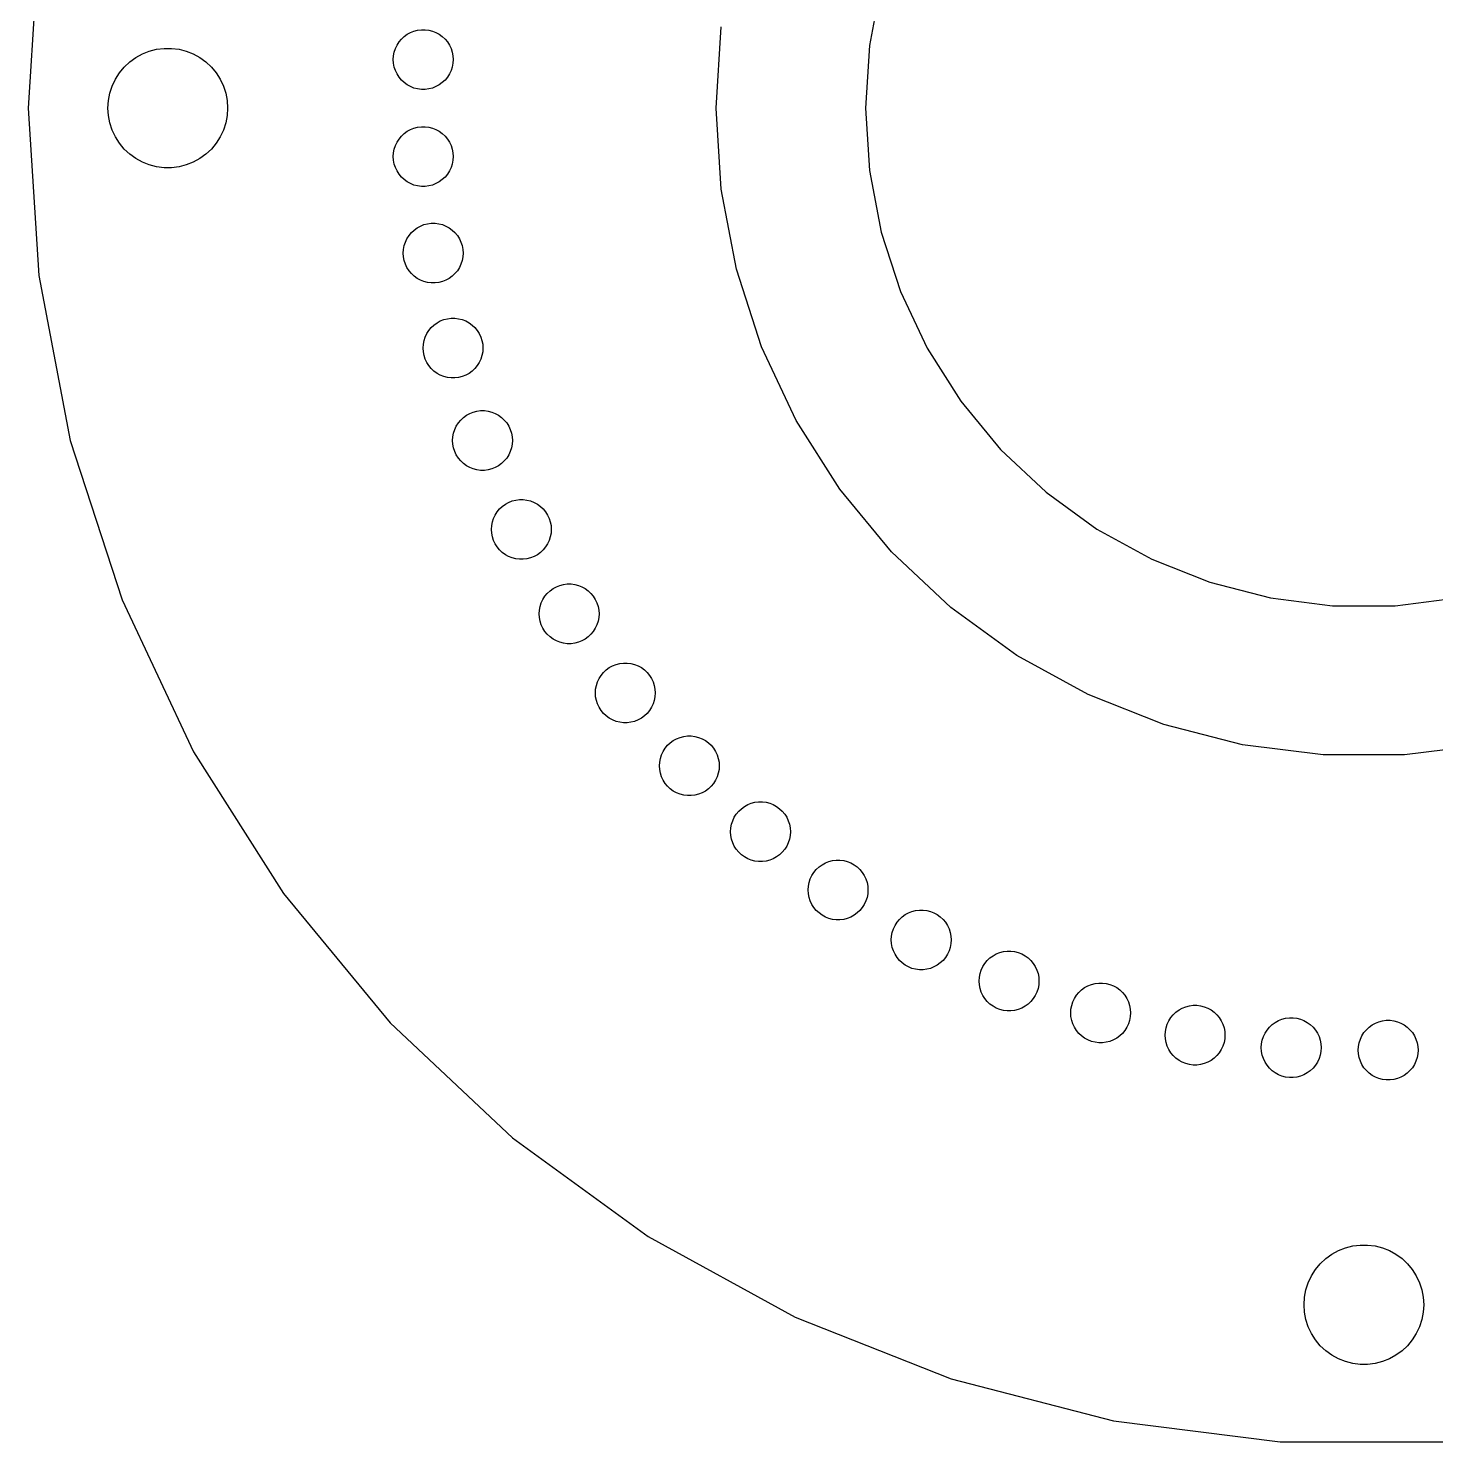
# Model space of a CAD drawing. Header units: metres. Extents: x -67 to 67, y -67 to 226.
# Drawn here: x -67 to 3.6, y 92.1 to 163 of the extents above; entities that cross this region are included whole.
import ezdxf

# ---------------------------------------------------------------- set-up
doc = ezdxf.new("R2010")
doc.units = ezdxf.units.M

msp = doc.modelspace()

# ---------------------------------------------------------------- linework, layer by layer
for p, q in [((-66.4717, 167.397), (-67, 159)), ((-24.2146, 165.217), (-24.8029, 162.133)), ((-32.5, 159), (-32.2437, 163.073)), ((-48.5018, 162.155), (-48.4009, 162.314)), ((-48.4009, 162.314), (-48.2808, 162.459)), ((-48.2808, 162.459), (-48.1435, 162.588)), ((-48.1435, 162.588), (-47.9911, 162.699)), ((-47.9911, 162.699), (-47.826, 162.79)), ((-47.826, 162.79), (-47.6509, 162.859)), ((-47.6509, 162.859), (-47.4684, 162.906)), ((-47.4684, 162.906), (-47.2815, 162.929)), ((-47.2815, 162.929), (-47.0932, 162.929)), ((-47.0932, 162.929), (-46.9063, 162.906)), ((-46.9063, 162.906), (-46.7238, 162.859)), ((-46.7238, 162.859), (-46.5487, 162.79)), ((-46.5487, 162.79), (-46.3836, 162.699)), ((-46.3836, 162.699), (-46.2312, 162.588)), ((-46.2312, 162.588), (-46.0939, 162.459)), ((-46.0939, 162.459), (-45.9738, 162.314)), ((-45.9738, 162.314), (-45.8729, 162.155)), ((-61.6075, 161.533), (-61.2773, 161.714)), ((-61.2773, 161.714), (-60.927, 161.853)), ((-60.927, 161.853), (-60.5621, 161.947)), ((-60.5621, 161.947), (-60.1884, 161.994)), ((-60.1884, 161.994), (-59.8116, 161.994)), ((-59.8116, 161.994), (-59.4379, 161.947)), ((-59.4379, 161.947), (-59.0729, 161.853)), ((-59.0729, 161.853), (-58.7227, 161.714)), ((-58.7227, 161.714), (-58.3925, 161.533)), ((-48.6873, 161.432), (-48.6755, 161.62)), ((-48.6755, 161.62), (-48.6402, 161.805)), ((-48.6402, 161.805), (-48.582, 161.985)), ((-48.582, 161.985), (-48.5018, 162.155)), ((-45.8729, 162.155), (-45.7927, 161.985)), ((-45.7927, 161.985), (-45.7345, 161.805)), ((-45.7345, 161.805), (-45.6992, 161.62)), ((-45.6992, 161.62), (-45.6873, 161.432)), ((-24.8029, 162.133), (-25, 159)), ((-62.427, 160.763), (-62.1869, 161.054)), ((-62.1869, 161.054), (-61.9123, 161.312)), ((-61.9123, 161.312), (-61.6075, 161.533)), ((-58.3925, 161.533), (-58.0877, 161.312)), ((-58.0877, 161.312), (-57.8131, 161.054)), ((-57.8131, 161.054), (-57.5729, 160.763)), ((-48.6755, 161.244), (-48.6873, 161.432)), ((-48.6402, 161.059), (-48.6755, 161.244)), ((-48.582, 160.88), (-48.6402, 161.059)), ((-48.5018, 160.71), (-48.582, 160.88)), ((-45.7927, 160.88), (-45.8729, 160.71)), ((-45.7345, 161.059), (-45.7927, 160.88)), ((-45.6992, 161.244), (-45.7345, 161.059)), ((-45.6873, 161.432), (-45.6992, 161.244)), ((-62.7893, 160.104), (-62.6289, 160.445)), ((-62.6289, 160.445), (-62.427, 160.763)), ((-57.5729, 160.763), (-57.3711, 160.445)), ((-57.3711, 160.445), (-57.2107, 160.104)), ((-48.4009, 160.551), (-48.5018, 160.71)), ((-48.2808, 160.406), (-48.4009, 160.551)), ((-48.1435, 160.277), (-48.2808, 160.406)), ((-47.9911, 160.166), (-48.1435, 160.277)), ((-47.826, 160.075), (-47.9911, 160.166)), ((-46.3836, 160.166), (-46.5487, 160.075)), ((-46.2312, 160.277), (-46.3836, 160.166)), ((-46.0939, 160.406), (-46.2312, 160.277)), ((-45.9738, 160.551), (-46.0939, 160.406)), ((-45.8729, 160.71), (-45.9738, 160.551)), ((-62.9763, 159.376), (-62.9057, 159.746)), ((-62.9057, 159.746), (-62.7893, 160.104)), ((-57.2107, 160.104), (-57.0942, 159.746)), ((-57.0942, 159.746), (-57.0237, 159.376)), ((-47.6509, 160.006), (-47.826, 160.075)), ((-47.4684, 159.959), (-47.6509, 160.006)), ((-47.2815, 159.935), (-47.4684, 159.959)), ((-47.0932, 159.935), (-47.2815, 159.935)), ((-46.9063, 159.959), (-47.0932, 159.935)), ((-46.7238, 160.006), (-46.9063, 159.959)), ((-46.5487, 160.075), (-46.7238, 160.006)), ((-67, 159), (-66.4717, 150.603)), ((-63, 159), (-62.9763, 159.376)), ((-62.9763, 158.624), (-63, 159)), ((-57.0237, 159.376), (-57, 159)), ((-57, 159), (-57.0237, 158.624)), ((-32.2437, 154.927), (-32.5, 159)), ((-25, 159), (-24.8029, 155.867)), ((-62.9057, 158.254), (-62.9763, 158.624)), ((-62.7893, 157.896), (-62.9057, 158.254)), ((-57.0942, 158.254), (-57.2107, 157.896)), ((-57.0237, 158.624), (-57.0942, 158.254)), ((-47.6509, 157.994), (-47.4684, 158.041)), ((-47.4684, 158.041), (-47.2815, 158.065)), ((-47.2815, 158.065), (-47.0932, 158.065)), ((-47.0932, 158.065), (-46.9063, 158.041)), ((-46.9063, 158.041), (-46.7238, 157.994)), ((-62.6289, 157.555), (-62.7893, 157.896)), ((-62.427, 157.237), (-62.6289, 157.555)), ((-57.3711, 157.555), (-57.5729, 157.237)), ((-57.2107, 157.896), (-57.3711, 157.555)), ((-48.5018, 157.29), (-48.4009, 157.449)), ((-48.4009, 157.449), (-48.2808, 157.594)), ((-48.2808, 157.594), (-48.1435, 157.723)), ((-48.1435, 157.723), (-47.9911, 157.834)), ((-47.9911, 157.834), (-47.826, 157.925)), ((-47.826, 157.925), (-47.6509, 157.994)), ((-46.7238, 157.994), (-46.5487, 157.925)), ((-46.5487, 157.925), (-46.3836, 157.834)), ((-46.3836, 157.834), (-46.2312, 157.723)), ((-46.2312, 157.723), (-46.0939, 157.594)), ((-46.0939, 157.594), (-45.9738, 157.449)), ((-45.9738, 157.449), (-45.8729, 157.29)), ((-62.1869, 156.946), (-62.427, 157.237)), ((-61.9123, 156.688), (-62.1869, 156.946)), ((-61.6075, 156.467), (-61.9123, 156.688)), ((-58.0877, 156.688), (-58.3925, 156.467)), ((-57.8131, 156.946), (-58.0877, 156.688)), ((-57.5729, 157.237), (-57.8131, 156.946)), ((-48.6873, 156.568), (-48.6755, 156.756)), ((-48.6755, 156.756), (-48.6402, 156.941)), ((-48.6402, 156.941), (-48.582, 157.12)), ((-48.582, 157.12), (-48.5018, 157.29)), ((-45.8729, 157.29), (-45.7927, 157.12)), ((-45.7927, 157.12), (-45.7345, 156.941)), ((-45.7345, 156.941), (-45.6992, 156.756)), ((-45.6992, 156.756), (-45.6873, 156.568)), ((-61.2773, 156.286), (-61.6075, 156.467)), ((-60.927, 156.147), (-61.2773, 156.286)), ((-60.5621, 156.053), (-60.927, 156.147)), ((-60.1884, 156.006), (-60.5621, 156.053)), ((-59.8116, 156.006), (-60.1884, 156.006)), ((-59.4379, 156.053), (-59.8116, 156.006)), ((-59.0729, 156.147), (-59.4379, 156.053)), ((-58.7227, 156.286), (-59.0729, 156.147)), ((-58.3925, 156.467), (-58.7227, 156.286)), ((-48.6755, 156.38), (-48.6873, 156.568)), ((-48.6402, 156.195), (-48.6755, 156.38)), ((-48.582, 156.015), (-48.6402, 156.195)), ((-48.5018, 155.845), (-48.582, 156.015)), ((-45.7927, 156.015), (-45.8729, 155.845)), ((-45.7345, 156.195), (-45.7927, 156.015)), ((-45.6992, 156.38), (-45.7345, 156.195)), ((-45.6873, 156.568), (-45.6992, 156.38)), ((-48.4009, 155.686), (-48.5018, 155.845)), ((-48.2808, 155.541), (-48.4009, 155.686)), ((-48.1435, 155.412), (-48.2808, 155.541)), ((-47.9911, 155.301), (-48.1435, 155.412)), ((-47.826, 155.21), (-47.9911, 155.301)), ((-47.6509, 155.141), (-47.826, 155.21)), ((-46.5487, 155.21), (-46.7238, 155.141)), ((-46.3836, 155.301), (-46.5487, 155.21)), ((-46.2312, 155.412), (-46.3836, 155.301)), ((-46.0939, 155.541), (-46.2312, 155.412)), ((-45.9738, 155.686), (-46.0939, 155.541)), ((-45.8729, 155.845), (-45.9738, 155.686)), ((-24.8029, 155.867), (-24.2146, 152.783)), ((-47.4684, 155.094), (-47.6509, 155.141)), ((-47.2815, 155.071), (-47.4684, 155.094)), ((-47.0932, 155.071), (-47.2815, 155.071)), ((-46.9063, 155.094), (-47.0932, 155.071)), ((-46.7238, 155.141), (-46.9063, 155.094)), ((-31.4789, 150.918), (-32.2437, 154.927)), ((-47.4909, 152.995), (-47.3258, 153.086)), ((-47.3258, 153.086), (-47.1507, 153.155)), ((-47.1507, 153.155), (-46.9682, 153.202)), ((-46.9682, 153.202), (-46.7813, 153.226)), ((-46.7813, 153.226), (-46.593, 153.226)), ((-46.593, 153.226), (-46.4061, 153.202)), ((-46.4061, 153.202), (-46.2236, 153.155)), ((-46.2236, 153.155), (-46.0485, 153.086)), ((-46.0485, 153.086), (-45.8834, 152.995)), ((-48.0818, 152.281), (-48.0016, 152.451)), ((-48.0016, 152.451), (-47.9007, 152.61)), ((-47.9007, 152.61), (-47.7806, 152.755)), ((-47.7806, 152.755), (-47.6433, 152.884)), ((-47.6433, 152.884), (-47.4909, 152.995)), ((-45.8834, 152.995), (-45.731, 152.884)), ((-45.731, 152.884), (-45.5937, 152.755)), ((-45.5937, 152.755), (-45.4736, 152.61)), ((-45.4736, 152.61), (-45.3727, 152.451)), ((-45.3727, 152.451), (-45.2925, 152.281)), ((-24.2146, 152.783), (-23.2444, 149.797)), ((-48.1871, 151.729), (-48.1753, 151.917)), ((-48.1753, 151.541), (-48.1871, 151.729)), ((-48.1753, 151.917), (-48.14, 152.102)), ((-48.14, 152.102), (-48.0818, 152.281)), ((-45.2925, 152.281), (-45.2343, 152.102)), ((-45.2343, 152.102), (-45.199, 151.917)), ((-45.199, 151.917), (-45.1871, 151.729)), ((-45.1871, 151.729), (-45.199, 151.541)), ((-48.14, 151.356), (-48.1753, 151.541)), ((-48.0818, 151.176), (-48.14, 151.356)), ((-48.0016, 151.006), (-48.0818, 151.176)), ((-47.9007, 150.847), (-48.0016, 151.006)), ((-45.3727, 151.006), (-45.4736, 150.847)), ((-45.2925, 151.176), (-45.3727, 151.006)), ((-45.2343, 151.356), (-45.2925, 151.176)), ((-45.199, 151.541), (-45.2343, 151.356)), ((-66.4717, 150.603), (-64.8951, 142.338)), ((-47.7806, 150.702), (-47.9007, 150.847)), ((-47.6433, 150.573), (-47.7806, 150.702)), ((-47.4909, 150.462), (-47.6433, 150.573)), ((-47.3258, 150.371), (-47.4909, 150.462)), ((-47.1507, 150.302), (-47.3258, 150.371)), ((-46.9682, 150.255), (-47.1507, 150.302)), ((-46.7813, 150.232), (-46.9682, 150.255)), ((-46.4061, 150.255), (-46.593, 150.232)), ((-46.2236, 150.302), (-46.4061, 150.255)), ((-46.0485, 150.371), (-46.2236, 150.302)), ((-45.8834, 150.462), (-46.0485, 150.371)), ((-45.731, 150.573), (-45.8834, 150.462)), ((-45.5937, 150.702), (-45.731, 150.573)), ((-45.4736, 150.847), (-45.5937, 150.702)), ((-30.2177, 147.036), (-31.4789, 150.918)), ((-46.593, 150.232), (-46.7813, 150.232)), ((-23.2444, 149.797), (-21.9077, 146.956)), ((-46.7855, 147.994), (-46.6482, 148.123)), ((-46.6482, 148.123), (-46.4958, 148.233)), ((-46.4958, 148.233), (-46.3307, 148.324)), ((-46.3307, 148.324), (-46.1556, 148.393)), ((-46.1556, 148.393), (-45.9731, 148.44)), ((-45.9731, 148.44), (-45.7862, 148.464)), ((-45.7862, 148.464), (-45.5979, 148.464)), ((-45.5979, 148.464), (-45.411, 148.44)), ((-45.411, 148.44), (-45.2285, 148.393)), ((-45.2285, 148.393), (-45.0534, 148.324)), ((-45.0534, 148.324), (-44.8883, 148.233)), ((-44.8883, 148.233), (-44.7359, 148.123)), ((-44.7359, 148.123), (-44.5986, 147.994)), ((-47.1449, 147.34), (-47.0867, 147.519)), ((-47.0867, 147.519), (-47.0065, 147.689)), ((-47.0065, 147.689), (-46.9056, 147.848)), ((-46.9056, 147.848), (-46.7855, 147.994)), ((-44.5986, 147.994), (-44.4785, 147.848)), ((-44.4785, 147.848), (-44.3776, 147.689)), ((-44.3776, 147.689), (-44.2974, 147.519)), ((-44.2974, 147.519), (-44.2392, 147.34)), ((-47.192, 146.967), (-47.1802, 147.155)), ((-47.1802, 146.779), (-47.192, 146.967)), ((-47.1802, 147.155), (-47.1449, 147.34)), ((-47.1449, 146.594), (-47.1802, 146.779)), ((-44.2392, 147.34), (-44.2039, 147.155)), ((-44.2039, 146.779), (-44.2392, 146.594)), ((-44.2039, 147.155), (-44.192, 146.967)), ((-44.192, 146.967), (-44.2039, 146.779)), ((-28.48, 143.343), (-30.2177, 147.036)), ((-21.9077, 146.956), (-20.2254, 144.305)), ((-47.0867, 146.415), (-47.1449, 146.594)), ((-47.0065, 146.244), (-47.0867, 146.415)), ((-46.9056, 146.085), (-47.0065, 146.244)), ((-46.7855, 145.94), (-46.9056, 146.085)), ((-44.4785, 146.085), (-44.5986, 145.94)), ((-44.3776, 146.244), (-44.4785, 146.085)), ((-44.2974, 146.415), (-44.3776, 146.244)), ((-44.2392, 146.594), (-44.2974, 146.415)), ((-46.6482, 145.811), (-46.7855, 145.94)), ((-46.4958, 145.7), (-46.6482, 145.811)), ((-46.3307, 145.61), (-46.4958, 145.7)), ((-46.1556, 145.54), (-46.3307, 145.61)), ((-45.9731, 145.493), (-46.1556, 145.54)), ((-45.7862, 145.47), (-45.9731, 145.493)), ((-45.5979, 145.47), (-45.7862, 145.47)), ((-45.411, 145.493), (-45.5979, 145.47)), ((-45.2285, 145.54), (-45.411, 145.493)), ((-45.0534, 145.61), (-45.2285, 145.54)), ((-44.8883, 145.7), (-45.0534, 145.61)), ((-44.7359, 145.811), (-44.8883, 145.7)), ((-44.5986, 145.94), (-44.7359, 145.811)), ((-20.2254, 144.305), (-18.2242, 141.886)), ((-45.5271, 143.055), (-45.4261, 143.214)), ((-45.4261, 143.214), (-45.3061, 143.359)), ((-45.3061, 143.359), (-45.1687, 143.488)), ((-45.1687, 143.488), (-45.0164, 143.599)), ((-45.0164, 143.599), (-44.8513, 143.69)), ((-44.8513, 143.69), (-44.6761, 143.759)), ((-44.6761, 143.759), (-44.4937, 143.806)), ((-44.4937, 143.806), (-44.3068, 143.83)), ((-44.3068, 143.83), (-44.1184, 143.83)), ((-44.1184, 143.83), (-43.9315, 143.806)), ((-43.9315, 143.806), (-43.7491, 143.759)), ((-43.7491, 143.759), (-43.5739, 143.69)), ((-43.5739, 143.69), (-43.4089, 143.599)), ((-43.4089, 143.599), (-43.2565, 143.488)), ((-43.2565, 143.488), (-43.1192, 143.359)), ((-43.1192, 143.359), (-42.9991, 143.214)), ((-42.9991, 143.214), (-42.8981, 143.055)), ((-26.293, 139.897), (-28.48, 143.343)), ((-45.7126, 142.332), (-45.7008, 142.52)), ((-45.7008, 142.52), (-45.6655, 142.706)), ((-45.6655, 142.706), (-45.6073, 142.885)), ((-45.6073, 142.885), (-45.5271, 143.055)), ((-42.8981, 143.055), (-42.8179, 142.885)), ((-42.8179, 142.885), (-42.7597, 142.706)), ((-42.7597, 142.706), (-42.7244, 142.52)), ((-42.7244, 142.52), (-42.7126, 142.332)), ((-64.8951, 142.338), (-62.295, 134.336)), ((-45.7008, 142.144), (-45.7126, 142.332)), ((-45.6655, 141.959), (-45.7008, 142.144)), ((-45.6073, 141.78), (-45.6655, 141.959)), ((-45.5271, 141.61), (-45.6073, 141.78)), ((-42.8179, 141.78), (-42.8981, 141.61)), ((-42.7597, 141.959), (-42.8179, 141.78)), ((-42.7244, 142.144), (-42.7597, 141.959)), ((-42.7126, 142.332), (-42.7244, 142.144)), ((-18.2242, 141.886), (-15.9356, 139.737)), ((-45.4261, 141.451), (-45.5271, 141.61)), ((-45.3061, 141.306), (-45.4261, 141.451)), ((-45.1687, 141.177), (-45.3061, 141.306)), ((-45.0164, 141.066), (-45.1687, 141.177)), ((-44.8513, 140.975), (-45.0164, 141.066)), ((-43.4089, 141.066), (-43.5739, 140.975)), ((-43.2565, 141.177), (-43.4089, 141.066)), ((-43.1192, 141.306), (-43.2565, 141.177)), ((-42.9991, 141.451), (-43.1192, 141.306)), ((-42.8981, 141.61), (-42.9991, 141.451)), ((-44.6761, 140.906), (-44.8513, 140.975)), ((-44.4937, 140.859), (-44.6761, 140.906)), ((-44.3068, 140.835), (-44.4937, 140.859)), ((-44.1184, 140.835), (-44.3068, 140.835)), ((-43.9315, 140.859), (-44.1184, 140.835)), ((-43.7491, 140.906), (-43.9315, 140.859)), ((-43.5739, 140.975), (-43.7491, 140.906)), ((-23.6915, 136.752), (-26.293, 139.897)), ((-15.9356, 139.737), (-13.3957, 137.892)), ((-43.358, 138.902), (-43.2206, 139.031)), ((-43.2206, 139.031), (-43.0683, 139.141)), ((-43.0683, 139.141), (-42.9032, 139.232)), ((-42.9032, 139.232), (-42.728, 139.301)), ((-42.728, 139.301), (-42.5456, 139.348)), ((-42.5456, 139.348), (-42.3587, 139.372)), ((-42.3587, 139.372), (-42.1703, 139.372)), ((-42.1703, 139.372), (-41.9834, 139.348)), ((-41.9834, 139.348), (-41.801, 139.301)), ((-41.801, 139.301), (-41.6258, 139.232)), ((-41.6258, 139.232), (-41.4608, 139.141)), ((-41.4608, 139.141), (-41.3084, 139.031)), ((-41.3084, 139.031), (-41.1711, 138.902)), ((-43.7527, 138.063), (-43.7174, 138.248)), ((-43.7174, 138.248), (-43.6592, 138.427)), ((-43.6592, 138.427), (-43.579, 138.597)), ((-43.579, 138.597), (-43.478, 138.757)), ((-43.478, 138.757), (-43.358, 138.902)), ((-41.1711, 138.902), (-41.051, 138.757)), ((-41.051, 138.757), (-40.95, 138.597)), ((-40.95, 138.597), (-40.8698, 138.427)), ((-40.8698, 138.427), (-40.8116, 138.248)), ((-40.8116, 138.248), (-40.7763, 138.063)), ((-43.7645, 137.875), (-43.7527, 138.063)), ((-43.7527, 137.687), (-43.7645, 137.875)), ((-43.7174, 137.502), (-43.7527, 137.687)), ((-43.6592, 137.323), (-43.7174, 137.502)), ((-40.8116, 137.502), (-40.8698, 137.323)), ((-40.7763, 137.687), (-40.8116, 137.502)), ((-40.7763, 138.063), (-40.7645, 137.875)), ((-40.7645, 137.875), (-40.7763, 137.687)), ((-13.3957, 137.892), (-10.6445, 136.379)), ((-43.579, 137.152), (-43.6592, 137.323)), ((-43.478, 136.993), (-43.579, 137.152)), ((-43.358, 136.848), (-43.478, 136.993)), ((-43.2206, 136.719), (-43.358, 136.848)), ((-41.1711, 136.848), (-41.3084, 136.719)), ((-41.051, 136.993), (-41.1711, 136.848)), ((-40.95, 137.152), (-41.051, 136.993)), ((-40.8698, 137.323), (-40.95, 137.152)), ((-43.0683, 136.608), (-43.2206, 136.719)), ((-42.9032, 136.518), (-43.0683, 136.608)), ((-42.728, 136.448), (-42.9032, 136.518)), ((-42.5456, 136.401), (-42.728, 136.448)), ((-42.3587, 136.378), (-42.5456, 136.401)), ((-42.1703, 136.378), (-42.3587, 136.378)), ((-41.9834, 136.401), (-42.1703, 136.378)), ((-41.801, 136.448), (-41.9834, 136.401)), ((-41.6258, 136.518), (-41.801, 136.448)), ((-41.4608, 136.608), (-41.6258, 136.518)), ((-41.3084, 136.719), (-41.4608, 136.608)), ((-20.7163, 133.958), (-23.6915, 136.752)), ((-10.6445, 136.379), (-7.72542, 135.224)), ((-41.0819, 134.523), (-40.9618, 134.668)), ((-40.9618, 134.668), (-40.8245, 134.797)), ((-40.8245, 134.797), (-40.6721, 134.908)), ((-40.6721, 134.908), (-40.5071, 134.998)), ((-40.5071, 134.998), (-40.3319, 135.068)), ((-40.3319, 135.068), (-40.1495, 135.115)), ((-40.1495, 135.115), (-39.9626, 135.138)), ((-39.9626, 135.138), (-39.7742, 135.138)), ((-39.7742, 135.138), (-39.5873, 135.115)), ((-39.5873, 135.115), (-39.4049, 135.068)), ((-39.4049, 135.068), (-39.2297, 134.998)), ((-39.2297, 134.998), (-39.0647, 134.908)), ((-39.0647, 134.908), (-38.9122, 134.797)), ((-38.9122, 134.797), (-38.7749, 134.668)), ((-38.7749, 134.668), (-38.6549, 134.523)), ((-7.72542, 135.224), (-4.68452, 134.443)), ((-62.295, 134.336), (-58.7125, 126.723)), ((-41.3566, 133.829), (-41.3213, 134.014)), ((-41.3213, 134.014), (-41.2631, 134.193)), ((-41.2631, 134.193), (-41.1828, 134.364)), ((-41.1828, 134.364), (-41.0819, 134.523)), ((-38.6549, 134.523), (-38.5539, 134.364)), ((-38.5539, 134.364), (-38.4737, 134.193)), ((-38.4737, 134.193), (-38.4155, 134.014)), ((-38.4155, 134.014), (-38.3802, 133.829)), ((-17.4144, 131.559), (-20.7163, 133.958)), ((-4.68452, 134.443), (-1.56975, 134.049)), ((-1.56975, 134.049), (1.56975, 134.049)), ((1.56975, 134.049), (4.68452, 134.443)), ((-41.3684, 133.641), (-41.3566, 133.829)), ((-41.3566, 133.453), (-41.3684, 133.641)), ((-41.3213, 133.268), (-41.3566, 133.453)), ((-41.2631, 133.089), (-41.3213, 133.268)), ((-38.4155, 133.268), (-38.4737, 133.089)), ((-38.3802, 133.453), (-38.4155, 133.268)), ((-38.3802, 133.829), (-38.3684, 133.641)), ((-38.3684, 133.641), (-38.3802, 133.453)), ((-41.1828, 132.918), (-41.2631, 133.089)), ((-41.0819, 132.759), (-41.1828, 132.918)), ((-40.9618, 132.614), (-41.0819, 132.759)), ((-40.8245, 132.485), (-40.9618, 132.614)), ((-38.7749, 132.614), (-38.9122, 132.485)), ((-38.6549, 132.759), (-38.7749, 132.614)), ((-38.5539, 132.918), (-38.6549, 132.759)), ((-38.4737, 133.089), (-38.5539, 132.918)), ((-40.6721, 132.375), (-40.8245, 132.485)), ((-40.5071, 132.284), (-40.6721, 132.375)), ((-40.3319, 132.215), (-40.5071, 132.284)), ((-40.1495, 132.168), (-40.3319, 132.215)), ((-39.9626, 132.144), (-40.1495, 132.168)), ((-39.7742, 132.144), (-39.9626, 132.144)), ((-39.5873, 132.168), (-39.7742, 132.144)), ((-39.4049, 132.215), (-39.5873, 132.168)), ((-39.2297, 132.284), (-39.4049, 132.215)), ((-39.0647, 132.375), (-39.2297, 132.284)), ((-38.9122, 132.485), (-39.0647, 132.375)), ((-37.5132, 131.103), (-37.3307, 131.15)), ((-37.3307, 131.15), (-37.1438, 131.173)), ((-37.1438, 131.173), (-36.9555, 131.173)), ((-36.9555, 131.173), (-36.7686, 131.15)), ((-36.7686, 131.15), (-36.5861, 131.103)), ((-13.8378, 129.593), (-17.4144, 131.559)), ((-38.4443, 130.228), (-38.3641, 130.399)), ((-38.3641, 130.399), (-38.2632, 130.558)), ((-38.2632, 130.558), (-38.1431, 130.703)), ((-38.1431, 130.703), (-38.0058, 130.832)), ((-38.0058, 130.832), (-37.8534, 130.943)), ((-37.8534, 130.943), (-37.6883, 131.033)), ((-37.6883, 131.033), (-37.5132, 131.103)), ((-36.5861, 131.103), (-36.411, 131.033)), ((-36.411, 131.033), (-36.2459, 130.943)), ((-36.2459, 130.943), (-36.0935, 130.832)), ((-36.0935, 130.832), (-35.9562, 130.703)), ((-35.9562, 130.703), (-35.8361, 130.558)), ((-35.8361, 130.558), (-35.7352, 130.399)), ((-35.7352, 130.399), (-35.655, 130.228)), ((-38.5497, 129.676), (-38.5378, 129.864)), ((-38.5378, 129.864), (-38.5025, 130.049)), ((-38.5025, 130.049), (-38.4443, 130.228)), ((-35.655, 130.228), (-35.5968, 130.049)), ((-35.5968, 130.049), (-35.5615, 129.864)), ((-35.5615, 129.864), (-35.5497, 129.676)), ((-38.5378, 129.488), (-38.5497, 129.676)), ((-38.5025, 129.303), (-38.5378, 129.488)), ((-38.4443, 129.124), (-38.5025, 129.303)), ((-38.3641, 128.954), (-38.4443, 129.124)), ((-35.655, 129.124), (-35.7352, 128.954)), ((-35.5968, 129.303), (-35.655, 129.124)), ((-35.5615, 129.488), (-35.5968, 129.303)), ((-35.5497, 129.676), (-35.5615, 129.488)), ((-10.043, 128.091), (-13.8378, 129.593)), ((-38.2632, 128.795), (-38.3641, 128.954)), ((-38.1431, 128.649), (-38.2632, 128.795)), ((-38.0058, 128.52), (-38.1431, 128.649)), ((-37.8534, 128.41), (-38.0058, 128.52)), ((-37.6883, 128.319), (-37.8534, 128.41)), ((-37.5132, 128.25), (-37.6883, 128.319)), ((-36.411, 128.319), (-36.5861, 128.25)), ((-36.2459, 128.41), (-36.411, 128.319)), ((-36.0935, 128.52), (-36.2459, 128.41)), ((-35.9562, 128.649), (-36.0935, 128.52)), ((-35.8361, 128.795), (-35.9562, 128.649)), ((-35.7352, 128.954), (-35.8361, 128.795)), ((-37.3307, 128.203), (-37.5132, 128.25)), ((-37.1438, 128.179), (-37.3307, 128.203)), ((-36.9555, 128.179), (-37.1438, 128.179)), ((-36.7686, 128.203), (-36.9555, 128.179)), ((-36.5861, 128.25), (-36.7686, 128.203)), ((-6.08989, 127.076), (-10.043, 128.091)), ((-35.1526, 126.745), (-35.0517, 126.904)), ((-35.0517, 126.904), (-34.9316, 127.049)), ((-34.9316, 127.049), (-34.7943, 127.178)), ((-34.7943, 127.178), (-34.6419, 127.289)), ((-34.6419, 127.289), (-34.4769, 127.379)), ((-34.4769, 127.379), (-34.3017, 127.449)), ((-34.3017, 127.449), (-34.1193, 127.496)), ((-34.1193, 127.496), (-33.9324, 127.519)), ((-33.9324, 127.519), (-33.744, 127.519)), ((-33.744, 127.519), (-33.5571, 127.496)), ((-33.5571, 127.496), (-33.3747, 127.449)), ((-33.3747, 127.449), (-33.1995, 127.379)), ((-33.1995, 127.379), (-33.0344, 127.289)), ((-33.0344, 127.289), (-32.882, 127.178)), ((-32.882, 127.178), (-32.7447, 127.049)), ((-32.7447, 127.049), (-32.6247, 126.904)), ((-32.6247, 126.904), (-32.5237, 126.745)), ((-2.04068, 126.564), (-6.08989, 127.076)), ((6.08989, 127.076), (2.04068, 126.564)), ((-58.7125, 126.723), (-54.2041, 119.618)), ((-35.3382, 126.022), (-35.3264, 126.21)), ((-35.3264, 126.21), (-35.2911, 126.395)), ((-35.2911, 126.395), (-35.2328, 126.574)), ((-35.2328, 126.574), (-35.1526, 126.745)), ((-32.5237, 126.745), (-32.4435, 126.574)), ((-32.4435, 126.574), (-32.3853, 126.395)), ((-32.3853, 126.395), (-32.35, 126.21)), ((-32.35, 126.21), (-32.3382, 126.022)), ((2.04068, 126.564), (-2.04068, 126.564)), ((-35.3264, 125.834), (-35.3382, 126.022)), ((-35.2911, 125.649), (-35.3264, 125.834)), ((-35.2328, 125.47), (-35.2911, 125.649)), ((-35.1526, 125.3), (-35.2328, 125.47)), ((-32.4435, 125.47), (-32.5237, 125.3)), ((-32.3853, 125.649), (-32.4435, 125.47)), ((-32.35, 125.834), (-32.3853, 125.649)), ((-32.3382, 126.022), (-32.35, 125.834)), ((-35.0517, 125.14), (-35.1526, 125.3)), ((-34.9316, 124.995), (-35.0517, 125.14)), ((-34.7943, 124.866), (-34.9316, 124.995)), ((-34.6419, 124.756), (-34.7943, 124.866)), ((-34.4769, 124.665), (-34.6419, 124.756)), ((-33.0344, 124.756), (-33.1995, 124.665)), ((-32.882, 124.866), (-33.0344, 124.756)), ((-32.7447, 124.995), (-32.882, 124.866)), ((-32.6247, 125.14), (-32.7447, 124.995)), ((-32.5237, 125.3), (-32.6247, 125.14)), ((-34.3017, 124.596), (-34.4769, 124.665)), ((-34.1193, 124.549), (-34.3017, 124.596)), ((-33.9324, 124.525), (-34.1193, 124.549)), ((-33.744, 124.525), (-33.9324, 124.525)), ((-33.5571, 124.549), (-33.744, 124.525)), ((-33.3747, 124.596), (-33.5571, 124.549)), ((-33.1995, 124.665), (-33.3747, 124.596)), ((-31.0718, 123.984), (-30.9067, 124.075)), ((-30.9067, 124.075), (-30.7316, 124.144)), ((-30.7316, 124.144), (-30.5491, 124.191)), ((-30.5491, 124.191), (-30.3622, 124.215)), ((-30.3622, 124.215), (-30.1738, 124.215)), ((-30.1738, 124.215), (-29.987, 124.191)), ((-29.987, 124.191), (-29.8045, 124.144)), ((-29.8045, 124.144), (-29.6293, 124.075)), ((-29.6293, 124.075), (-29.4643, 123.984)), ((-31.6627, 123.27), (-31.5825, 123.44)), ((-31.5825, 123.44), (-31.4816, 123.599)), ((-31.4816, 123.599), (-31.3615, 123.744)), ((-31.3615, 123.744), (-31.2242, 123.873)), ((-31.2242, 123.873), (-31.0718, 123.984)), ((-29.4643, 123.984), (-29.3119, 123.873)), ((-29.3119, 123.873), (-29.1746, 123.744)), ((-29.1746, 123.744), (-29.0545, 123.599)), ((-29.0545, 123.599), (-28.9536, 123.44)), ((-28.9536, 123.44), (-28.8734, 123.27)), ((-31.768, 122.718), (-31.7562, 122.906)), ((-31.7562, 122.53), (-31.768, 122.718)), ((-31.7562, 122.906), (-31.7209, 123.091)), ((-31.7209, 123.091), (-31.6627, 123.27)), ((-28.8734, 123.27), (-28.8151, 123.091)), ((-28.8151, 123.091), (-28.7798, 122.906)), ((-28.7798, 122.906), (-28.768, 122.718)), ((-28.768, 122.718), (-28.7798, 122.53)), ((-31.7209, 122.345), (-31.7562, 122.53)), ((-31.6627, 122.165), (-31.7209, 122.345)), ((-31.5825, 121.995), (-31.6627, 122.165)), ((-31.4816, 121.836), (-31.5825, 121.995)), ((-28.9536, 121.995), (-29.0545, 121.836)), ((-28.8734, 122.165), (-28.9536, 121.995)), ((-28.8151, 122.345), (-28.8734, 122.165)), ((-28.7798, 122.53), (-28.8151, 122.345)), ((-31.3615, 121.691), (-31.4816, 121.836)), ((-31.2242, 121.562), (-31.3615, 121.691)), ((-31.0718, 121.451), (-31.2242, 121.562)), ((-30.9067, 121.36), (-31.0718, 121.451)), ((-30.7316, 121.291), (-30.9067, 121.36)), ((-30.5491, 121.244), (-30.7316, 121.291)), ((-30.3622, 121.221), (-30.5491, 121.244)), ((-30.1738, 121.221), (-30.3622, 121.221)), ((-29.987, 121.244), (-30.1738, 121.221)), ((-29.8045, 121.291), (-29.987, 121.244)), ((-29.6293, 121.36), (-29.8045, 121.291)), ((-29.4643, 121.451), (-29.6293, 121.36)), ((-29.3119, 121.562), (-29.4643, 121.451)), ((-29.1746, 121.691), (-29.3119, 121.562)), ((-29.0545, 121.836), (-29.1746, 121.691)), ((-27.0157, 121.155), (-26.8405, 121.224)), ((-26.8405, 121.224), (-26.6581, 121.271)), ((-26.6581, 121.271), (-26.4712, 121.295)), ((-26.4712, 121.295), (-26.2828, 121.295)), ((-26.2828, 121.295), (-26.0959, 121.271)), ((-26.0959, 121.271), (-25.9135, 121.224)), ((-25.9135, 121.224), (-25.7383, 121.155)), ((-27.7717, 120.35), (-27.6915, 120.52)), ((-27.6915, 120.52), (-27.5905, 120.679)), ((-27.5905, 120.679), (-27.4705, 120.825)), ((-27.4705, 120.825), (-27.3331, 120.954)), ((-27.3331, 120.954), (-27.1808, 121.064)), ((-27.1808, 121.064), (-27.0157, 121.155)), ((-25.7383, 121.155), (-25.5733, 121.064)), ((-25.5733, 121.064), (-25.4209, 120.954)), ((-25.4209, 120.954), (-25.2836, 120.825)), ((-25.2836, 120.825), (-25.1635, 120.679)), ((-25.1635, 120.679), (-25.0625, 120.52)), ((-25.0625, 120.52), (-24.9823, 120.35)), ((-27.877, 119.798), (-27.8652, 119.986)), ((-27.8652, 119.61), (-27.877, 119.798)), ((-27.8652, 119.986), (-27.8299, 120.171)), ((-27.8299, 120.171), (-27.7717, 120.35)), ((-24.9823, 120.35), (-24.9241, 120.171)), ((-24.9241, 120.171), (-24.8888, 119.986)), ((-24.8888, 119.986), (-24.877, 119.798)), ((-24.877, 119.798), (-24.8888, 119.61)), ((-54.2041, 119.618), (-48.8409, 113.135)), ((-27.8299, 119.425), (-27.8652, 119.61)), ((-27.7717, 119.246), (-27.8299, 119.425)), ((-27.6915, 119.075), (-27.7717, 119.246)), ((-27.5905, 118.916), (-27.6915, 119.075)), ((-25.0625, 119.075), (-25.1635, 118.916)), ((-24.9823, 119.246), (-25.0625, 119.075)), ((-24.9241, 119.425), (-24.9823, 119.246)), ((-24.8888, 119.61), (-24.9241, 119.425)), ((-27.4705, 118.771), (-27.5905, 118.916)), ((-27.3331, 118.642), (-27.4705, 118.771)), ((-27.1808, 118.531), (-27.3331, 118.642)), ((-27.0157, 118.441), (-27.1808, 118.531)), ((-26.8405, 118.371), (-27.0157, 118.441)), ((-26.6581, 118.324), (-26.8405, 118.371)), ((-25.9135, 118.371), (-26.0959, 118.324)), ((-25.7383, 118.441), (-25.9135, 118.371)), ((-25.5733, 118.531), (-25.7383, 118.441)), ((-25.4209, 118.642), (-25.5733, 118.531)), ((-25.2836, 118.771), (-25.4209, 118.642)), ((-25.1635, 118.916), (-25.2836, 118.771)), ((-23.2999, 118.32), (-23.1625, 118.449)), ((-23.1625, 118.449), (-23.0101, 118.56)), ((-23.0101, 118.56), (-22.8451, 118.651)), ((-22.8451, 118.651), (-22.6699, 118.72)), ((-22.6699, 118.72), (-22.4875, 118.767)), ((-22.4875, 118.767), (-22.3006, 118.79)), ((-22.3006, 118.79), (-22.1122, 118.79)), ((-22.1122, 118.79), (-21.9253, 118.767)), ((-21.9253, 118.767), (-21.7429, 118.72)), ((-21.7429, 118.72), (-21.5677, 118.651)), ((-21.5677, 118.651), (-21.4026, 118.56)), ((-21.4026, 118.56), (-21.2503, 118.449)), ((-21.2503, 118.449), (-21.1129, 118.32)), ((-26.4712, 118.301), (-26.6581, 118.324)), ((-26.2828, 118.301), (-26.4712, 118.301)), ((-26.0959, 118.324), (-26.2828, 118.301)), ((-23.6946, 117.481), (-23.6593, 117.666)), ((-23.6593, 117.666), (-23.6011, 117.846)), ((-23.6011, 117.846), (-23.5209, 118.016)), ((-23.5209, 118.016), (-23.4199, 118.175)), ((-23.4199, 118.175), (-23.2999, 118.32)), ((-21.1129, 118.32), (-20.9929, 118.175)), ((-20.9929, 118.175), (-20.8919, 118.016)), ((-20.8919, 118.016), (-20.8117, 117.846)), ((-20.8117, 117.846), (-20.7535, 117.666)), ((-20.7535, 117.666), (-20.7182, 117.481)), ((-23.7064, 117.293), (-23.6946, 117.481)), ((-23.6946, 117.105), (-23.7064, 117.293)), ((-23.6593, 116.92), (-23.6946, 117.105)), ((-20.7182, 117.105), (-20.7535, 116.92)), ((-20.7182, 117.481), (-20.7064, 117.293)), ((-20.7064, 117.293), (-20.7182, 117.105)), ((-23.6011, 116.741), (-23.6593, 116.92)), ((-23.5209, 116.571), (-23.6011, 116.741)), ((-23.4199, 116.412), (-23.5209, 116.571)), ((-23.2999, 116.267), (-23.4199, 116.412)), ((-23.1625, 116.138), (-23.2999, 116.267)), ((-21.1129, 116.267), (-21.2503, 116.138)), ((-20.9929, 116.412), (-21.1129, 116.267)), ((-20.8919, 116.571), (-20.9929, 116.412)), ((-20.8117, 116.741), (-20.8919, 116.571)), ((-20.7535, 116.92), (-20.8117, 116.741)), ((-19.0139, 116.113), (-18.8938, 116.258)), ((-18.8938, 116.258), (-18.7565, 116.387)), ((-18.7565, 116.387), (-18.6041, 116.498)), ((-18.6041, 116.498), (-18.4391, 116.588)), ((-18.4391, 116.588), (-18.2639, 116.658)), ((-18.2639, 116.658), (-18.0815, 116.705)), ((-18.0815, 116.705), (-17.8946, 116.728)), ((-17.8946, 116.728), (-17.7062, 116.728)), ((-17.7062, 116.728), (-17.5193, 116.705)), ((-17.5193, 116.705), (-17.3369, 116.658)), ((-17.3369, 116.658), (-17.1617, 116.588)), ((-17.1617, 116.588), (-16.9966, 116.498)), ((-16.9966, 116.498), (-16.8443, 116.387)), ((-16.8443, 116.387), (-16.7069, 116.258)), ((-16.7069, 116.258), (-16.5869, 116.113)), ((-23.0101, 116.027), (-23.1625, 116.138)), ((-22.8451, 115.936), (-23.0101, 116.027)), ((-22.6699, 115.867), (-22.8451, 115.936)), ((-22.4875, 115.82), (-22.6699, 115.867)), ((-22.3006, 115.796), (-22.4875, 115.82)), ((-22.1122, 115.796), (-22.3006, 115.796)), ((-21.9253, 115.82), (-22.1122, 115.796)), ((-21.7429, 115.867), (-21.9253, 115.82)), ((-21.5677, 115.936), (-21.7429, 115.867)), ((-21.4026, 116.027), (-21.5677, 115.936)), ((-21.2503, 116.138), (-21.4026, 116.027)), ((-19.2886, 115.419), (-19.2533, 115.604)), ((-19.2533, 115.604), (-19.1951, 115.783)), ((-19.1951, 115.783), (-19.1149, 115.954)), ((-19.1149, 115.954), (-19.0139, 116.113)), ((-16.5869, 116.113), (-16.4859, 115.954)), ((-16.4859, 115.954), (-16.4057, 115.783)), ((-16.4057, 115.783), (-16.3475, 115.604)), ((-16.3475, 115.604), (-16.3122, 115.419)), ((-19.3004, 115.231), (-19.2886, 115.419)), ((-19.2886, 115.043), (-19.3004, 115.231)), ((-19.2533, 114.858), (-19.2886, 115.043)), ((-19.1951, 114.679), (-19.2533, 114.858)), ((-16.3475, 114.858), (-16.4057, 114.679)), ((-16.3122, 115.043), (-16.3475, 114.858)), ((-16.3122, 115.419), (-16.3004, 115.231)), ((-16.3004, 115.231), (-16.3122, 115.043)), ((-14.1618, 114.789), (-14.0094, 114.899)), ((-14.0094, 114.899), (-13.8444, 114.99)), ((-13.8444, 114.99), (-13.6692, 115.06)), ((-13.6692, 115.06), (-13.4868, 115.106)), ((-13.4868, 115.106), (-13.2999, 115.13)), ((-13.2999, 115.13), (-13.1115, 115.13)), ((-13.1115, 115.13), (-12.9246, 115.106)), ((-12.9246, 115.106), (-12.7422, 115.06)), ((-12.7422, 115.06), (-12.567, 114.99)), ((-12.567, 114.99), (-12.4019, 114.899)), ((-12.4019, 114.899), (-12.2496, 114.789)), ((-19.1149, 114.509), (-19.1951, 114.679)), ((-19.0139, 114.35), (-19.1149, 114.509)), ((-18.8938, 114.204), (-19.0139, 114.35)), ((-18.7565, 114.075), (-18.8938, 114.204)), ((-16.7069, 114.204), (-16.8443, 114.075)), ((-16.5869, 114.35), (-16.7069, 114.204)), ((-16.4859, 114.509), (-16.5869, 114.35)), ((-16.4057, 114.679), (-16.4859, 114.509)), ((-14.6586, 114.006), (-14.6004, 114.185)), ((-14.6004, 114.185), (-14.5201, 114.356)), ((-14.5201, 114.356), (-14.4192, 114.515)), ((-14.4192, 114.515), (-14.2991, 114.66)), ((-14.2991, 114.66), (-14.1618, 114.789)), ((-12.2496, 114.789), (-12.1122, 114.66)), ((-12.1122, 114.66), (-11.9922, 114.515)), ((-11.9922, 114.515), (-11.8912, 114.356)), ((-11.8912, 114.356), (-11.811, 114.185)), ((-11.811, 114.185), (-11.7528, 114.006)), ((-18.6041, 113.965), (-18.7565, 114.075)), ((-18.4391, 113.874), (-18.6041, 113.965)), ((-18.2639, 113.805), (-18.4391, 113.874)), ((-18.0815, 113.758), (-18.2639, 113.805)), ((-17.8946, 113.734), (-18.0815, 113.758)), ((-17.7062, 113.734), (-17.8946, 113.734)), ((-17.5193, 113.758), (-17.7062, 113.734)), ((-17.3369, 113.805), (-17.5193, 113.758)), ((-17.1617, 113.874), (-17.3369, 113.805)), ((-16.9966, 113.965), (-17.1617, 113.874)), ((-16.8443, 114.075), (-16.9966, 113.965)), ((-14.7057, 113.633), (-14.6939, 113.821)), ((-14.6939, 113.445), (-14.7057, 113.633)), ((-14.6939, 113.821), (-14.6586, 114.006)), ((-14.6586, 113.26), (-14.6939, 113.445)), ((-11.7528, 114.006), (-11.7175, 113.821)), ((-11.7175, 113.445), (-11.7528, 113.26)), ((-11.7175, 113.821), (-11.7057, 113.633)), ((-11.7057, 113.633), (-11.7175, 113.445)), ((-9.78546, 113.238), (-9.68454, 113.397)), ((-9.68454, 113.397), (-9.56447, 113.542)), ((-9.56447, 113.542), (-9.42714, 113.671)), ((-9.42714, 113.671), (-9.27475, 113.782)), ((-9.27475, 113.782), (-9.10968, 113.873)), ((-9.10968, 113.873), (-8.93454, 113.942)), ((-8.93454, 113.942), (-8.75208, 113.989)), ((-8.75208, 113.989), (-8.5652, 114.013)), ((-8.5652, 114.013), (-8.37682, 114.013)), ((-8.37682, 114.013), (-8.18994, 113.989)), ((-8.18994, 113.989), (-8.00748, 113.942)), ((-8.00748, 113.942), (-7.83234, 113.873)), ((-7.83234, 113.873), (-7.66727, 113.782)), ((-7.66727, 113.782), (-7.51488, 113.671)), ((-7.51488, 113.671), (-7.37755, 113.542)), ((-7.37755, 113.542), (-7.25748, 113.397)), ((-7.25748, 113.397), (-7.15656, 113.238)), ((-48.8409, 113.135), (-42.7074, 107.376)), ((-14.6004, 113.081), (-14.6586, 113.26)), ((-14.5201, 112.91), (-14.6004, 113.081)), ((-14.4192, 112.751), (-14.5201, 112.91)), ((-14.2991, 112.606), (-14.4192, 112.751)), ((-11.9922, 112.751), (-12.1122, 112.606)), ((-11.8912, 112.91), (-11.9922, 112.751)), ((-11.811, 113.081), (-11.8912, 112.91)), ((-11.7528, 113.26), (-11.811, 113.081)), ((-9.97101, 112.516), (-9.95918, 112.704)), ((-9.95918, 112.704), (-9.92389, 112.889)), ((-9.92389, 112.889), (-9.86568, 113.068)), ((-9.86568, 113.068), (-9.78546, 113.238)), ((-7.15656, 113.238), (-7.07634, 113.068)), ((-7.07634, 113.068), (-7.01813, 112.889)), ((-7.01813, 112.889), (-6.98283, 112.704)), ((-6.98283, 112.704), (-6.97101, 112.516)), ((-4.961, 112.614), (-4.86006, 112.773)), ((-4.86006, 112.773), (-4.73999, 112.918)), ((-4.73999, 112.918), (-4.60268, 113.047)), ((-4.60268, 113.047), (-4.45027, 113.157)), ((-4.45027, 113.157), (-4.2852, 113.248)), ((-4.2852, 113.248), (-4.11006, 113.318)), ((-4.11006, 113.318), (-3.92761, 113.364)), ((-3.92761, 113.364), (-3.74072, 113.388)), ((-3.74072, 113.388), (-3.55235, 113.388)), ((-3.55235, 113.388), (-3.36546, 113.364)), ((-3.36546, 113.364), (-3.18301, 113.318)), ((-3.18301, 113.318), (-3.00786, 113.248)), ((-3.00786, 113.248), (-2.84279, 113.157)), ((-2.84279, 113.157), (-2.6904, 113.047)), ((-2.6904, 113.047), (-2.55309, 112.918)), ((-2.55309, 112.918), (-2.43301, 112.773)), ((-2.43301, 112.773), (-2.33208, 112.614)), ((0.00305, 112.647), (0.12312, 112.792)), ((0.12312, 112.792), (0.26045, 112.921)), ((0.26045, 112.921), (0.41284, 113.032)), ((0.41284, 113.032), (0.57791, 113.123)), ((0.57791, 113.123), (0.75305, 113.192)), ((0.75305, 113.192), (0.93552, 113.239)), ((0.93552, 113.239), (1.12239, 113.263)), ((1.12239, 113.263), (1.31076, 113.263)), ((1.31076, 113.263), (1.49765, 113.239)), ((1.49765, 113.239), (1.6801, 113.192)), ((1.6801, 113.192), (1.85526, 113.123)), ((1.85526, 113.123), (2.02032, 113.032)), ((2.02032, 113.032), (2.17271, 112.921)), ((2.17271, 112.921), (2.31003, 112.792)), ((2.31003, 112.792), (2.4301, 112.647)), ((-14.1618, 112.477), (-14.2991, 112.606)), ((-14.0094, 112.366), (-14.1618, 112.477)), ((-13.8444, 112.276), (-14.0094, 112.366)), ((-13.6692, 112.206), (-13.8444, 112.276)), ((-13.4868, 112.16), (-13.6692, 112.206)), ((-13.2999, 112.136), (-13.4868, 112.16)), ((-13.1115, 112.136), (-13.2999, 112.136)), ((-12.9246, 112.16), (-13.1115, 112.136)), ((-12.7422, 112.206), (-12.9246, 112.16)), ((-12.567, 112.276), (-12.7422, 112.206)), ((-12.4019, 112.366), (-12.567, 112.276)), ((-12.2496, 112.477), (-12.4019, 112.366)), ((-12.1122, 112.606), (-12.2496, 112.477)), ((-9.95918, 112.328), (-9.97101, 112.516)), ((-9.92389, 112.143), (-9.95918, 112.328)), ((-9.86568, 111.963), (-9.92389, 112.143)), ((-7.01813, 112.143), (-7.07634, 111.963)), ((-6.98283, 112.328), (-7.01813, 112.143)), ((-6.97101, 112.516), (-6.98283, 112.328)), ((-5.14653, 111.891), (-5.1347, 112.079)), ((-5.1347, 112.079), (-5.09941, 112.264)), ((-5.09941, 112.264), (-5.0412, 112.443)), ((-5.0412, 112.443), (-4.961, 112.614)), ((-2.33208, 112.614), (-2.25186, 112.443)), ((-2.25186, 112.443), (-2.19366, 112.264)), ((-2.19366, 112.264), (-2.15836, 112.079)), ((-2.15836, 112.079), (-2.14653, 111.891)), ((-0.27158, 111.954), (-0.23628, 112.139)), ((-0.23628, 112.139), (-0.17807, 112.318)), ((-0.17807, 112.318), (-0.09787, 112.488)), ((-0.09787, 112.488), (0.00305, 112.647)), ((2.4301, 112.647), (2.53104, 112.488)), ((2.53104, 112.488), (2.61125, 112.318)), ((2.61125, 112.318), (2.66945, 112.139)), ((2.66945, 112.139), (2.70476, 111.954)), ((-9.78546, 111.793), (-9.86568, 111.963)), ((-9.68454, 111.634), (-9.78546, 111.793)), ((-9.56447, 111.489), (-9.68454, 111.634)), ((-9.42714, 111.36), (-9.56447, 111.489)), ((-9.27475, 111.249), (-9.42714, 111.36)), ((-7.51488, 111.36), (-7.66727, 111.249)), ((-7.37755, 111.489), (-7.51488, 111.36)), ((-7.25748, 111.634), (-7.37755, 111.489)), ((-7.15656, 111.793), (-7.25748, 111.634)), ((-7.07634, 111.963), (-7.15656, 111.793)), ((-5.1347, 111.703), (-5.14653, 111.891)), ((-5.09941, 111.518), (-5.1347, 111.703)), ((-5.0412, 111.339), (-5.09941, 111.518)), ((-4.961, 111.168), (-5.0412, 111.339)), ((-2.25186, 111.339), (-2.33208, 111.168)), ((-2.19366, 111.518), (-2.25186, 111.339)), ((-2.15836, 111.703), (-2.19366, 111.518)), ((-2.14653, 111.891), (-2.15836, 111.703)), ((-0.2834, 111.766), (-0.27158, 111.954)), ((-0.27158, 111.578), (-0.2834, 111.766)), ((-0.23628, 111.393), (-0.27158, 111.578)), ((-0.17807, 111.213), (-0.23628, 111.393)), ((2.66945, 111.393), (2.61125, 111.213)), ((2.70476, 111.578), (2.66945, 111.393)), ((2.70476, 111.954), (2.71658, 111.766)), ((2.71658, 111.766), (2.70476, 111.578)), ((-9.10968, 111.158), (-9.27475, 111.249)), ((-8.93454, 111.089), (-9.10968, 111.158)), ((-8.75208, 111.042), (-8.93454, 111.089)), ((-8.5652, 111.019), (-8.75208, 111.042)), ((-8.37682, 111.019), (-8.5652, 111.019)), ((-8.18994, 111.042), (-8.37682, 111.019)), ((-8.00748, 111.089), (-8.18994, 111.042)), ((-7.83234, 111.158), (-8.00748, 111.089)), ((-7.66727, 111.249), (-7.83234, 111.158)), ((-4.86006, 111.009), (-4.961, 111.168)), ((-4.73999, 110.864), (-4.86006, 111.009)), ((-4.60268, 110.735), (-4.73999, 110.864)), ((-4.45027, 110.624), (-4.60268, 110.735)), ((-4.2852, 110.534), (-4.45027, 110.624)), ((-2.84279, 110.624), (-3.00786, 110.534)), ((-2.6904, 110.735), (-2.84279, 110.624)), ((-2.55309, 110.864), (-2.6904, 110.735)), ((-2.43301, 111.009), (-2.55309, 110.864)), ((-2.33208, 111.168), (-2.43301, 111.009)), ((-0.09787, 111.043), (-0.17807, 111.213)), ((0.00305, 110.884), (-0.09787, 111.043)), ((0.12312, 110.739), (0.00305, 110.884)), ((0.26045, 110.61), (0.12312, 110.739)), ((0.41284, 110.499), (0.26045, 110.61)), ((2.17271, 110.61), (2.02032, 110.499)), ((2.31003, 110.739), (2.17271, 110.61)), ((2.4301, 110.884), (2.31003, 110.739)), ((2.53104, 111.043), (2.4301, 110.884)), ((2.61125, 111.213), (2.53104, 111.043)), ((-4.11006, 110.464), (-4.2852, 110.534)), ((-3.92761, 110.417), (-4.11006, 110.464)), ((-3.74072, 110.394), (-3.92761, 110.417)), ((-3.55235, 110.394), (-3.74072, 110.394)), ((-3.36546, 110.417), (-3.55235, 110.394)), ((-3.18301, 110.464), (-3.36546, 110.417)), ((-3.00786, 110.534), (-3.18301, 110.464)), ((0.57791, 110.408), (0.41284, 110.499)), ((0.75305, 110.339), (0.57791, 110.408)), ((0.93552, 110.292), (0.75305, 110.339)), ((1.12239, 110.269), (0.93552, 110.292)), ((1.31076, 110.269), (1.12239, 110.269)), ((1.49765, 110.292), (1.31076, 110.269)), ((1.6801, 110.339), (1.49765, 110.292)), ((1.85526, 110.408), (1.6801, 110.339)), ((2.02032, 110.499), (1.85526, 110.408)), ((-42.7074, 107.376), (-35.9004, 102.43)), ((-35.9004, 102.43), (-28.5272, 98.3766)), ((-1.91226, 101.312), (-1.60747, 101.533)), ((-1.60747, 101.533), (-1.27733, 101.714)), ((-1.27733, 101.714), (-0.92705, 101.853)), ((-0.92705, 101.853), (-0.56213, 101.947)), ((-0.56213, 101.947), (-0.18837, 101.994)), ((-0.18837, 101.994), (0.18837, 101.994)), ((0.18837, 101.994), (0.56213, 101.947)), ((0.56213, 101.947), (0.92705, 101.853)), ((0.92705, 101.853), (1.27733, 101.714)), ((1.27733, 101.714), (1.60747, 101.533)), ((1.60747, 101.533), (1.91226, 101.312)), ((-2.62891, 100.445), (-2.42705, 100.763)), ((-2.42705, 100.763), (-2.1869, 101.054)), ((-2.1869, 101.054), (-1.91226, 101.312)), ((1.91226, 101.312), (2.1869, 101.054)), ((2.1869, 101.054), (2.42705, 100.763)), ((2.42705, 100.763), (2.62891, 100.445)), ((-2.90575, 99.7461), (-2.78932, 100.104)), ((-2.78932, 100.104), (-2.62891, 100.445)), ((2.62891, 100.445), (2.78932, 100.104)), ((2.78932, 100.104), (2.90575, 99.7461)), ((-3, 99), (-2.97633, 99.376)), ((-2.97633, 99.376), (-2.90575, 99.7461)), ((2.90575, 99.7461), (2.97633, 99.376)), ((2.97633, 99.376), (3, 99)), ((-2.97633, 98.624), (-3, 99)), ((-2.90575, 98.2539), (-2.97633, 98.624)), ((2.97633, 98.624), (2.90575, 98.2539)), ((3, 99), (2.97633, 98.624)), ((-28.5272, 98.3766), (-20.7041, 95.2792)), ((-2.78932, 97.8956), (-2.90575, 98.2539)), ((-2.62891, 97.5547), (-2.78932, 97.8956)), ((2.78932, 97.8956), (2.62891, 97.5547)), ((2.90575, 98.2539), (2.78932, 97.8956)), ((-2.42705, 97.2366), (-2.62891, 97.5547)), ((-2.1869, 96.9464), (-2.42705, 97.2366)), ((2.42705, 97.2366), (2.1869, 96.9464)), ((2.62891, 97.5547), (2.42705, 97.2366)), ((-1.91226, 96.6885), (-2.1869, 96.9464)), ((-1.60747, 96.467), (-1.91226, 96.6885)), ((-1.27733, 96.2855), (-1.60747, 96.467)), ((1.60747, 96.467), (1.27733, 96.2855)), ((1.91226, 96.6885), (1.60747, 96.467)), ((2.1869, 96.9464), (1.91226, 96.6885)), ((-0.92705, 96.1468), (-1.27733, 96.2855)), ((-0.56213, 96.0531), (-0.92705, 96.1468)), ((-0.18837, 96.0059), (-0.56213, 96.0531)), ((0.18837, 96.0059), (-0.18837, 96.0059)), ((0.56213, 96.0531), (0.18837, 96.0059)), ((0.92705, 96.1468), (0.56213, 96.0531)), ((1.27733, 96.2855), (0.92705, 96.1468)), ((-20.7041, 95.2792), (-12.5545, 93.1868)), ((-12.5545, 93.1868), (-4.20695, 92.1322)), ((-4.20695, 92.1322), (4.20695, 92.1322))]:
    msp.add_line(p, q)

doc.saveas('drawing.dxf')
